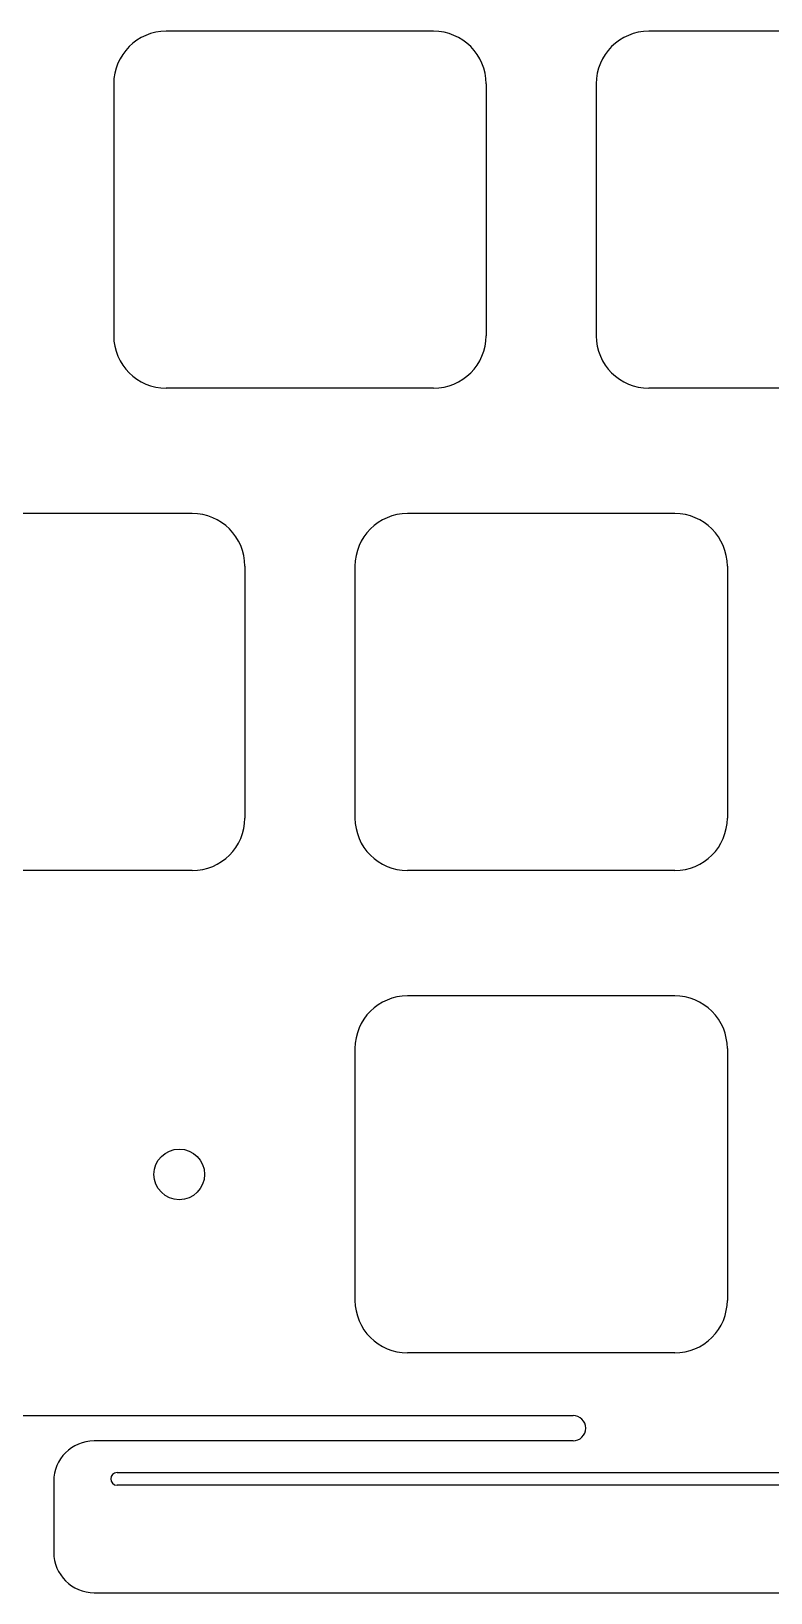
# Model space of a CAD drawing. Header units: millimetres. Extents: x -10 to 276, y -93 to 17.
# Drawn here: x 137 to 166.2, y -92.7 to -31.1 of the extents above; entities that cross this region are included whole.
import ezdxf

# ---------------------------------------------------------------- set-up
doc = ezdxf.new("R2010")
doc.units = ezdxf.units.MM
doc.layers.add('BLACK', color=7, linetype='CONTINUOUS')
doc.layers.add('Edge.Cuts', color=53, linetype='CONTINUOUS')

msp = doc.modelspace()

# ---------------------------------------------------------------- linework, layer by layer
at = {"layer": 'BLACK', "linetype": 'Continuous'}
for p, q in [((152.9125, -31.05), (142.3625, -31.05)), ((171.9625, -31.05), (161.4125, -31.05)), ((140.2875, -33.125), (140.2875, -43.075)), ((154.9875, -33.125), (154.9875, -43.075)), ((159.3375, -33.125), (159.3375, -43.075)), ((152.9125, -45.15), (142.3625, -45.15)), ((171.9625, -45.15), (161.4125, -45.15)), ((143.3875, -50.1), (132.8375, -50.1)), ((162.4375, -50.1), (151.8875, -50.1)), ((145.4625, -52.175), (145.4625, -62.125)), ((149.8125, -52.175), (149.8125, -62.125)), ((164.5125, -52.175), (164.5125, -62.125)), ((143.3875, -64.2), (132.8375, -64.2)), ((162.4375, -64.2), (151.8875, -64.2)), ((108.2799, -85.725), (158.4201, -85.725)), ((158.4201, -86.725), (139.512511, -86.725)), ((140.4201, -87.975), (185.4201, -87.975)), ((137.920082, -88.325), (137.920082, -91.125)), ((185.4201, -88.475), (140.4201, -88.475)), ((139.5201, -92.725), (186.320082, -92.725))]:
    msp.add_line(p, q, dxfattribs=at)
at = {"layer": 'BLACK'}
for centre, radius, start, end in [((142.3625, -33.125), 2.075, 90, 180), ((152.9125, -33.125), 2.075, 0, 90), ((161.4125, -33.125), 2.075, 90, 180), ((142.3625, -43.075), 2.075, 180, 270), ((152.9125, -43.075), 2.075, 270, 0), ((161.4125, -43.075), 2.075, 180, 270), ((143.3875, -52.175), 2.075, 0, 90), ((151.8875, -52.175), 2.075, 90, 180), ((162.4375, -52.175), 2.075, 0, 90), ((143.3875, -62.125), 2.075, 270, 0), ((151.8875, -62.125), 2.075, 180, 270), ((162.4375, -62.125), 2.075, 270, 0), ((158.4201, -86.225), 0.5, 270, 90), ((139.5201, -88.325), 1.600018, 90.27175901, 180), ((140.4201, -88.225), 0.25, 90, 270), ((139.5201, -91.125), 1.6, 180, 270)]:
    msp.add_arc(centre, radius, start, end, dxfattribs=at)
at = {"layer": 'Edge.Cuts', "linetype": 'CONTINUOUS'}
for p, q in [((162.4375, -69.15), (151.8875, -69.15)), ((149.8125, -71.225), (149.8125, -81.175)), ((164.5125, -71.225), (164.5125, -81.175)), ((162.4375, -83.25), (151.8875, -83.25))]:
    msp.add_line(p, q, dxfattribs=at)
at = {"layer": 'Edge.Cuts'}
msp.add_circle((142.875, -76.2), 1, dxfattribs=at)
for centre, radius, start, end in [((151.887525, -71.225), 2.075025, 90.00069031, 180), ((162.437525, -71.225), 2.075, 0, 90.00069031), ((151.887525, -81.175), 2.075, -180, -90.00069031), ((162.437525, -81.175), 2.074975, -90.00069031, 0)]:
    msp.add_arc(centre, radius, start, end, dxfattribs=at)

doc.saveas('drawing.dxf')
